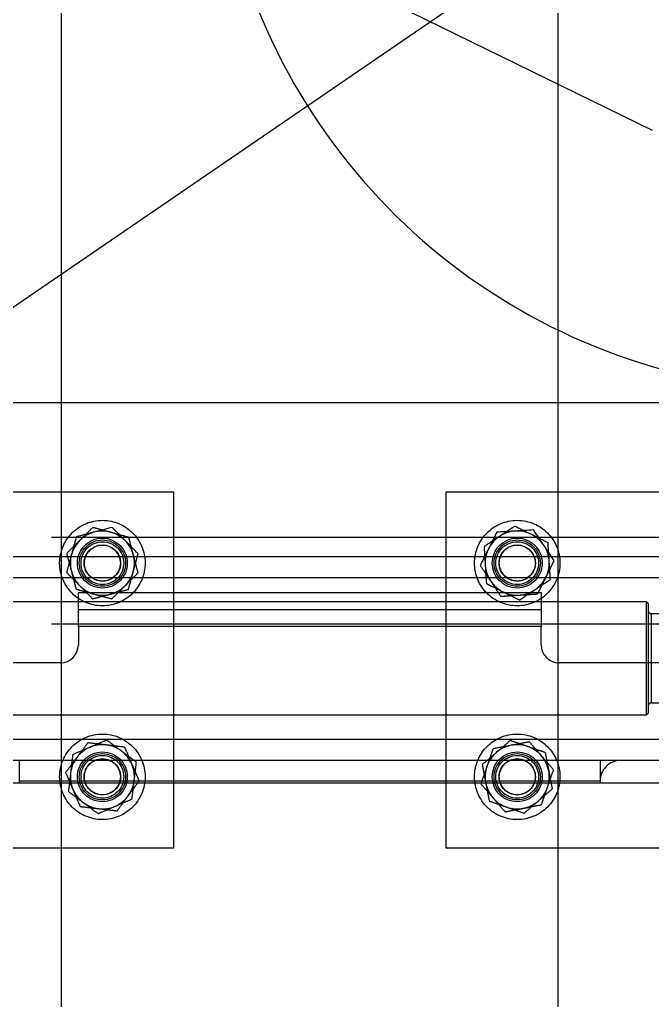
# Model space of a CAD drawing. Header units: metres. Extents: x 0 to 63075, y 0 to 44550.
# Drawn here: x 13832.2 to 14010, y 27210.3 to 27485.6 of the extents above; entities that cross this region are included whole.
import ezdxf

# ---------------------------------------------------------------- set-up
doc = ezdxf.new("R2010")
doc.units = ezdxf.units.M
doc.header["$LTSCALE"] = 75
doc.linetypes.add('HIDDEN2', pattern=[4.7625, 3.175, -1.5875])
for name, color, linetype in [('SDM', 7, 'Continuous'), ('SL1', 8, 'Continuous'), ('SL4', 4, 'Continuous'), ('ST1', 7, 'HIDDEN2')]:
    doc.layers.add(name, color=color, linetype=linetype)

# ---------------------------------------------------------------- blocks, each defined once
blk = doc.blocks.new('A$C1d93b9d1')
at = {"layer": 'SL1'}
for p, q in [((6081.73, 3451.41), (5531.73, 3075.25)), ((5750.44, 3151.63), (5576.83, 3236.69)), ((6081.73, 3075.25), (5531.73, 3075.25)), ((6031.73, 3037.4), (5581.73, 3037.4)), ((6031.73, 3037.4), (5581.73, 3037.4)), ((6031.73, 3013.1), (5581.73, 3013.1)), ((6031.73, 3013.1), (5581.73, 3013.1))]:
    blk.add_line(p, q, dxfattribs=at)
blk.add_arc((5798.63, 3250), 171.45, 193.6064, 339.1863, dxfattribs=at)
blk = doc.blocks.new('A$C429c7d53')
at = {"layer": 'SL4'}
for p, q in [((123.23, 215.01), (123.23, 1004.76)), ((262.77, 215.01), (262.77, 1004.76)), ((123.23, 263), (154.75, 263)), ((154.75, 263), (154.75, 244.75)), ((231.25, 244.75), (231.25, 263)), ((231.25, 263), (262.77, 263)), ((126.07, 245.37), (125.9, 244.75)), ((125.92, 244.75), (126.07, 245.37)), ((144.56, 244.75), (144.8, 245.64)), ((243.18, 246.99), (242.11, 244.83)), ((262.77, 244.75), (123.23, 244.75)), ((128, 225.24), (128, 234.76)), ((128, 234.76), (258, 234.76)), ((258, 234.76), (258, 225.24)), ((128, 232.16), (123.23, 232.16)), ((262.77, 232.16), (258, 232.16)), ((258, 225.24), (128, 225.24)), ((128, 225.24), (128, 220)), ((258, 220), (258, 225.24)), ((123, 215), (57.76, 215)), ((328.24, 215), (263, 215))]:
    blk.add_line(p, q, dxfattribs=at)
for centre, radius, start, end in [((134.75, 243), 9, 104.7385, 164.7385), ((134.75, 243), 9, 44.7385, 104.7385), ((251.25, 243), 9, 93.6643, 153.6643), ((251.25, 243), 9, 33.6643, 93.6643), ((134.75, 243), 9, 11.2123, 44.7385), ((251.25, 243), 9, 11.2123, 33.6643), ((251.25, 243), 9, 153.6643, 168.7877), ((123, 220), 5, 270, 0), ((263, 220), 5, 180, 270)]:
    blk.add_arc(centre, radius, start, end, dxfattribs=at)
for points, knots in [([(132.46, 251.7), (132.34, 251.67), (131.44, 251.44), (129.74, 250.99), (128.21, 250.59), (127.44, 250.38)], [0, 0, 0, 0, 0.07009, 0.530784, 1, 1, 1, 1]), ([(137.49, 253.03), (136.67, 252.81), (135.02, 252.38), (133.32, 251.93), (132.46, 251.7)], [0, 0, 0, 0, 0.495458, 1, 1, 1, 1]), ([(141.14, 249.33), (141.06, 249.42), (140.4, 250.08), (139.16, 251.33), (138.05, 252.46), (137.49, 253.03)], [0, 0, 0, 0, 0.07009, 0.5307844, 1, 1, 1, 1]), ([(245.49, 251.65), (244.9, 250.45), (244.14, 248.92), (243.36, 247.34), (243.18, 246.99)], [0, 0, 0, 0, 0.779636, 1, 1, 1, 1]), ([(250.67, 251.98), (250.55, 251.97), (249.62, 251.91), (247.87, 251.8), (246.29, 251.7), (245.49, 251.65)], [0, 0, 0, 0, 0.07009, 0.530784, 1, 1, 1, 1]), ([(255.86, 252.31), (255.02, 252.26), (253.32, 252.15), (251.56, 252.04), (250.67, 251.98)], [0, 0, 0, 0, 0.495458, 1, 1, 1, 1]), ([(258.74, 247.99), (258.67, 248.09), (258.16, 248.87), (257.18, 250.33), (256.3, 251.65), (255.86, 252.31)], [0, 0, 0, 0, 0.07009, 0.530784, 1, 1, 1, 1]), ([(127.44, 250.38), (127.08, 249.09), (126.63, 247.44), (126.17, 245.74), (126.07, 245.37)], [0, 0, 0, 0, 0.779636, 1, 1, 1, 1]), ([(144.8, 245.64), (144.21, 246.24), (143.01, 247.45), (141.77, 248.7), (141.14, 249.33)], [0, 0, 0, 0, 0.495458, 1, 1, 1, 1]), ([(260.9, 244.75), (260.67, 245.09), (259.96, 246.15), (259.23, 247.25), (258.74, 247.99)], [0, 0, 0, 0, 0.323758, 1, 1, 1, 1])]:
    blk.add_open_spline(points, degree=3, knots=knots, dxfattribs=at)
at = {"layer": 'ST1'}
for p, q in [((10.13, 263), (123.23, 263)), ((262.77, 263), (375.87, 263)), ((123.23, 244.75), (48, 244.75)), ((154.75, 244.75), (154.75, 163)), ((231.25, 163), (231.25, 244.75)), ((261.62, 243.66), (260.9, 244.75)), ((338, 244.75), (262.77, 244.75)), ((331.65, 238.9), (54.35, 238.9)), ((123.23, 232.16), (98.5, 232.16)), ((258, 232.16), (128, 232.16)), ((287.5, 232.16), (262.77, 232.16)), ((287.5, 232.16), (287.5, 200.41)), ((288, 231.66), (287.5, 232.16)), ((288, 231.66), (288, 200.91)), ((128, 230), (258, 230)), ((294.06, 228.78), (289, 228.78)), ((289, 203.78), (289, 228.74)), ((258, 225.24), (128, 225.24)), ((123.23, 4.76), (123.23, 215.01)), ((262.77, 4.76), (262.77, 215.01)), ((289, 203.78), (380.57, 203.78)), ((98.5, 200.41), (287.5, 200.41)), ((287.5, 200.41), (288, 200.91)), ((331.65, 193.45), (54.35, 193.45)), ((325.8, 187.6), (60.2, 187.6)), ((111.5, 181.75), (111.5, 187.6)), ((274.5, 187.6), (274.5, 181.75)), ((274.5, 181.75), (111.5, 181.75)), ((111.5, 181.25), (111.5, 181.75)), ((274.5, 181.75), (274.5, 181.25)), ((338, 181.25), (48, 181.25)), ((154.75, 163), (10.13, 163)), ((375.87, 163), (231.25, 163))]:
    blk.add_line(p, q, dxfattribs=at)
for centre, radius in [((134.75, 243), 12), ((251.25, 243), 12), ((134.75, 243), 7), ((134.75, 243), 6.5), ((134.75, 243), 6), ((134.75, 243), 5.1), ((134.75, 243), 5.04), ((251.25, 243), 7), ((251.25, 243), 6.5), ((251.25, 243), 6), ((251.25, 243), 5.1), ((251.25, 243), 5.04), ((134.75, 183), 12), ((251.25, 183), 12), ((134.75, 183), 7), ((251.25, 183), 7), ((134.75, 183), 6.5), ((134.75, 183), 6), ((134.75, 183), 5.1), ((134.75, 183), 5.04), ((251.25, 183), 6.5), ((251.25, 183), 6), ((251.25, 183), 5.1), ((251.25, 183), 5.04)]:
    blk.add_circle(centre, radius, dxfattribs=at)
for centre, radius, start, end in [((134.75, 243), 9, 168.7877, 224.7385), ((134.75, 243), 9, 344.7385, 11.2123), ((251.25, 243), 9, 168.7877, 213.6643), ((251.25, 243), 9, 333.6643, 11.2123), ((134.75, 243), 9, 284.7385, 344.7385), ((251.25, 243), 9, 213.6643, 273.6643), ((251.25, 243), 9, 273.6643, 333.6643), ((134.75, 243), 9, 224.7385, 284.7385), ((289, 229.78), 1, 180, 270), ((289, 202.78), 1, 90, 180), ((134.75, 183), 9, 113.3118, 173.3118), ((134.75, 183), 9, 53.3118, 113.3118), ((134.75, 183), 9, 353.3118, 53.3118), ((251.25, 183), 9, 100.8626, 160.8626), ((251.25, 183), 9, 40.8626, 100.8626), ((251.25, 183), 9, 340.8626, 40.8626), ((280.35, 181.75), 5.85, 90, 180), ((251.25, 183), 9, 160.8626, 220.8626), ((134.75, 183), 9, 173.3118, 233.3118), ((134.75, 183), 9, 293.3118, 353.3118), ((251.25, 183), 9, 280.8626, 340.8626), ((251.25, 183), 9, 220.8626, 280.8626), ((134.75, 183), 9, 233.3118, 293.3118)]:
    blk.add_arc(centre, radius, start, end, dxfattribs=at)
for points, knots in [([(250.59, 253.37), (249.88, 252.9), (248.47, 251.96), (247, 250.98), (246.26, 250.49)], [0, 0, 0, 0, 0.495458, 1, 1, 1, 1]), ([(250.59, 253.37), (250.98, 253.18), (252.49, 252.43), (254.07, 251.65), (255.24, 251.07)], [0, 0, 0, 0, 0.257551, 1, 1, 1, 1]), ([(132.11, 253.05), (131.51, 252.46), (130.3, 251.26), (129.05, 250.02), (128.42, 249.39)], [0, 0, 0, 0, 0.495458, 1, 1, 1, 1]), ([(132.11, 253.05), (132.53, 252.94), (134.16, 252.49), (135.86, 252.03), (137.12, 251.68)], [0, 0, 0, 0, 0.257551, 1, 1, 1, 1]), ([(137.12, 251.68), (137.57, 251.56), (139.27, 251.1), (140.92, 250.64), (142.13, 250.31)], [0, 0, 0, 0, 0.268634, 1, 1, 1, 1]), ([(255.24, 251.07), (255.67, 250.86), (257.24, 250.08), (258.78, 249.32), (259.9, 248.76)], [0, 0, 0, 0, 0.268634, 1, 1, 1, 1]), ([(128.42, 249.39), (128.33, 249.31), (127.67, 248.65), (126.42, 247.41), (125.29, 246.3), (124.72, 245.74)], [0, 0, 0, 0, 0.07009, 0.530784, 1, 1, 1, 1]), ([(143.45, 245.29), (143.42, 245.41), (143.19, 246.31), (142.74, 248.01), (142.34, 249.54), (142.13, 250.31)], [0, 0, 0, 0, 0.07009, 0.530784, 1, 1, 1, 1]), ([(246.26, 250.49), (246.16, 250.42), (245.38, 249.91), (243.92, 248.93), (242.6, 248.05), (241.94, 247.61)], [0, 0, 0, 0, 0.07009, 0.530784, 1, 1, 1, 1]), ([(260.23, 243.58), (260.22, 243.7), (260.16, 244.63), (260.05, 246.38), (259.95, 247.96), (259.9, 248.76)], [0, 0, 0, 0, 0.07009, 0.530784, 1, 1, 1, 1]), ([(124.72, 245.74), (124.94, 244.92), (125.37, 243.27), (125.82, 241.57), (126.05, 240.71)], [0, 0, 0, 0, 0.495458, 1, 1, 1, 1]), ([(144.78, 240.26), (144.56, 241.08), (144.13, 242.73), (143.68, 244.43), (143.45, 245.29)], [0, 0, 0, 0, 0.495458, 1, 1, 1, 1]), ([(241.94, 247.61), (241.99, 246.77), (242.1, 245.07), (242.21, 243.31), (242.27, 242.42)], [0, 0, 0, 0, 0.495458, 1, 1, 1, 1]), ([(125.9, 244.75), (125.58, 243.6), (125.18, 242.11), (124.79, 240.68), (124.7, 240.36)], [0, 0, 0, 0, 0.776145, 1, 1, 1, 1]), ([(143.43, 240.63), (143.53, 241), (143.91, 242.4), (144.29, 243.76), (144.56, 244.75)], [0, 0, 0, 0, 0.268403, 1, 1, 1, 1]), ([(242.11, 244.83), (241.85, 244.29), (241.43, 243.45), (241.03, 242.63), (240.88, 242.34)], [0, 0, 0, 0, 0.635209, 1, 1, 1, 1]), ([(240.88, 242.34), (241.35, 241.63), (242.29, 240.22), (243.27, 238.75), (243.76, 238.01)], [0, 0, 0, 0, 0.495458, 1, 1, 1, 1]), ([(242.27, 242.42), (242.28, 242.3), (242.34, 241.37), (242.45, 239.62), (242.55, 238.04), (242.6, 237.24)], [0, 0, 0, 0, 0.07009, 0.5307844, 1, 1, 1, 1]), ([(259.32, 239.01), (259.49, 239.35), (260.27, 240.93), (261.03, 242.47), (261.62, 243.66)], [0, 0, 0, 0, 0.220364, 1, 1, 1, 1]), ([(260.56, 238.39), (260.51, 239.23), (260.4, 240.93), (260.29, 242.69), (260.23, 243.58)], [0, 0, 0, 0, 0.495458, 1, 1, 1, 1]), ([(124.7, 240.36), (125.29, 239.76), (126.49, 238.55), (127.73, 237.3), (128.36, 236.67)], [0, 0, 0, 0, 0.495458, 1, 1, 1, 1]), ([(126.05, 240.71), (126.08, 240.59), (126.31, 239.69), (126.76, 237.99), (127.16, 236.46), (127.37, 235.69)], [0, 0, 0, 0, 0.07009, 0.530784, 1, 1, 1, 1]), ([(141.08, 236.61), (141.17, 236.69), (141.83, 237.35), (143.08, 238.59), (144.21, 239.7), (144.78, 240.26)], [0, 0, 0, 0, 0.07009, 0.5307844, 1, 1, 1, 1]), ([(142.06, 235.62), (142.15, 235.94), (142.6, 237.57), (143.06, 239.27), (143.43, 240.63)], [0, 0, 0, 0, 0.196353, 1, 1, 1, 1]), ([(242.6, 237.24), (242.99, 237.05), (244.51, 236.29), (246.09, 235.51), (247.26, 234.93)], [0, 0, 0, 0, 0.257551, 1, 1, 1, 1]), ([(243.76, 238.01), (243.83, 237.91), (244.34, 237.13), (245.32, 235.67), (246.2, 234.35), (246.64, 233.69)], [0, 0, 0, 0, 0.07009, 0.530784, 1, 1, 1, 1]), ([(256.24, 235.51), (256.34, 235.58), (257.12, 236.09), (258.58, 237.07), (259.9, 237.95), (260.56, 238.39)], [0, 0, 0, 0, 0.07009, 0.530784, 1, 1, 1, 1]), ([(257.01, 234.35), (257.16, 234.65), (257.91, 236.16), (258.69, 237.74), (259.32, 239.01)], [0, 0, 0, 0, 0.196353, 1, 1, 1, 1]), ([(127.37, 235.69), (127.79, 235.57), (129.42, 235.12), (131.12, 234.66), (132.38, 234.32)], [0, 0, 0, 0, 0.257551, 1, 1, 1, 1]), ([(128.36, 236.67), (128.44, 236.58), (129.1, 235.92), (130.34, 234.67), (131.45, 233.54), (132.01, 232.97)], [0, 0, 0, 0, 0.07009, 0.530784, 1, 1, 1, 1]), ([(132.01, 232.97), (132.83, 233.19), (134.48, 233.62), (136.18, 234.07), (137.04, 234.3)], [0, 0, 0, 0, 0.495458, 1, 1, 1, 1]), ([(132.38, 234.32), (132.84, 234.19), (134.53, 233.73), (136.19, 233.28), (137.39, 232.95)], [0, 0, 0, 0, 0.268634, 1, 1, 1, 1]), ([(137.04, 234.3), (137.16, 234.33), (138.06, 234.56), (139.76, 235.01), (141.29, 235.41), (142.06, 235.62)], [0, 0, 0, 0, 0.07009, 0.530784, 1, 1, 1, 1]), ([(137.39, 232.95), (137.99, 233.54), (139.2, 234.74), (140.45, 235.98), (141.08, 236.61)], [0, 0, 0, 0, 0.495458, 1, 1, 1, 1]), ([(247.26, 234.93), (247.68, 234.72), (249.26, 233.94), (250.79, 233.18), (251.91, 232.63)], [0, 0, 0, 0, 0.2686336, 1, 1, 1, 1]), ([(251.83, 234.02), (251.95, 234.03), (252.88, 234.09), (254.63, 234.2), (256.21, 234.3), (257.01, 234.35)], [0, 0, 0, 0, 0.07009, 0.530784, 1, 1, 1, 1]), ([(251.91, 232.63), (252.62, 233.1), (254.03, 234.04), (255.5, 235.02), (256.24, 235.51)], [0, 0, 0, 0, 0.495458, 1, 1, 1, 1]), ([(246.64, 233.69), (247.48, 233.74), (249.18, 233.85), (250.94, 233.96), (251.83, 234.02)], [0, 0, 0, 0, 0.495458, 1, 1, 1, 1]), ([(135.96, 193.32), (134.73, 192.79), (133.16, 192.11), (131.54, 191.42), (131.19, 191.27)], [0, 0, 0, 0, 0.7796361, 1, 1, 1, 1]), ([(140.13, 190.22), (140.03, 190.29), (139.28, 190.85), (137.87, 191.9), (136.6, 192.84), (135.96, 193.32)], [0, 0, 0, 0, 0.07009, 0.530784, 1, 1, 1, 1]), ([(249.29, 193.21), (248.65, 192.65), (247.37, 191.54), (246.03, 190.39), (245.36, 189.81)], [0, 0, 0, 0, 0.495458, 1, 1, 1, 1]), ([(254.2, 191.5), (254.08, 191.54), (253.2, 191.85), (251.54, 192.43), (250.05, 192.94), (249.29, 193.21)], [0, 0, 0, 0, 0.07009, 0.530784, 1, 1, 1, 1]), ([(254.66, 192.82), (253.34, 192.57), (251.66, 192.24), (249.93, 191.91), (249.55, 191.84)], [0, 0, 0, 0, 0.779636, 1, 1, 1, 1]), ([(258.06, 188.89), (257.98, 188.98), (257.37, 189.69), (256.22, 191.02), (255.18, 192.21), (254.66, 192.82)], [0, 0, 0, 0, 0.07009, 0.530784, 1, 1, 1, 1]), ([(131.19, 191.27), (129.89, 190.71), (128.27, 190.01), (126.72, 189.34), (126.42, 189.21)], [0, 0, 0, 0, 0.803647, 1, 1, 1, 1]), ([(130.64, 192.54), (130.13, 191.87), (129.12, 190.5), (128.06, 189.09), (127.53, 188.38)], [0, 0, 0, 0, 0.495458, 1, 1, 1, 1]), ([(135.8, 191.94), (135.68, 191.95), (134.75, 192.06), (133, 192.27), (131.43, 192.45), (130.64, 192.54)], [0, 0, 0, 0, 0.07009, 0.530784, 1, 1, 1, 1]), ([(140.96, 191.33), (140.12, 191.43), (138.43, 191.63), (136.68, 191.84), (135.8, 191.94)], [0, 0, 0, 0, 0.495458, 1, 1, 1, 1]), ([(144.29, 187.11), (143.62, 187.62), (142.25, 188.63), (140.84, 189.69), (140.13, 190.22)], [0, 0, 0, 0, 0.495458, 1, 1, 1, 1]), ([(140.96, 191.33), (141.13, 190.93), (141.8, 189.38), (142.5, 187.76), (143.02, 186.56)], [0, 0, 0, 0, 0.257551, 1, 1, 1, 1]), ([(244.45, 190.86), (244.17, 190.06), (243.62, 188.45), (243.04, 186.79), (242.75, 185.95)], [0, 0, 0, 0, 0.495458, 1, 1, 1, 1]), ([(249.55, 191.84), (248.17, 191.57), (246.44, 191.24), (244.78, 190.92), (244.45, 190.86)], [0, 0, 0, 0, 0.803647, 1, 1, 1, 1]), ([(259.11, 189.8), (258.31, 190.08), (256.7, 190.63), (255.04, 191.21), (254.2, 191.5)], [0, 0, 0, 0, 0.495458, 1, 1, 1, 1]), ([(127.53, 188.38), (127.46, 188.28), (126.9, 187.53), (125.85, 186.12), (124.91, 184.85), (124.43, 184.21)], [0, 0, 0, 0, 0.07009, 0.5307844, 1, 1, 1, 1]), ([(126.42, 189.21), (126.32, 188.37), (126.12, 186.68), (125.91, 184.93), (125.81, 184.05)], [0, 0, 0, 0, 0.495458, 1, 1, 1, 1]), ([(245.36, 189.81), (245.27, 189.73), (244.56, 189.12), (243.23, 187.97), (242.04, 186.93), (241.43, 186.41)], [0, 0, 0, 0, 0.07009, 0.5307844, 1, 1, 1, 1]), ([(261.46, 184.96), (260.9, 185.6), (259.79, 186.88), (258.64, 188.22), (258.06, 188.89)], [0, 0, 0, 0, 0.495458, 1, 1, 1, 1]), ([(259.11, 189.8), (259.19, 189.37), (259.51, 187.71), (259.84, 185.98), (260.09, 184.7)], [0, 0, 0, 0, 0.257551, 1, 1, 1, 1]), ([(143.02, 186.56), (143.2, 186.13), (143.9, 184.51), (144.58, 182.94), (145.07, 181.79)], [0, 0, 0, 0, 0.268634, 1, 1, 1, 1]), ([(143.69, 181.95), (143.7, 182.07), (143.81, 183), (144.02, 184.75), (144.2, 186.32), (144.29, 187.11)], [0, 0, 0, 0, 0.07009, 0.5307844, 1, 1, 1, 1]), ([(242.75, 185.95), (242.71, 185.83), (242.4, 184.95), (241.82, 183.29), (241.31, 181.8), (241.04, 181.04)], [0, 0, 0, 0, 0.07009, 0.530784, 1, 1, 1, 1]), ([(241.43, 186.41), (241.51, 185.98), (241.83, 184.32), (242.17, 182.59), (242.41, 181.3)], [0, 0, 0, 0, 0.257551, 1, 1, 1, 1]), ([(259.75, 180.05), (259.79, 180.17), (260.1, 181.05), (260.68, 182.71), (261.19, 184.2), (261.46, 184.96)], [0, 0, 0, 0, 0.07009, 0.530784, 1, 1, 1, 1]), ([(260.09, 184.7), (260.18, 184.23), (260.51, 182.5), (260.83, 180.82), (261.07, 179.59)], [0, 0, 0, 0, 0.268634, 1, 1, 1, 1]), ([(124.43, 184.21), (124.6, 183.81), (125.27, 182.25), (125.97, 180.64), (126.48, 179.44)], [0, 0, 0, 0, 0.257551, 1, 1, 1, 1]), ([(125.81, 184.05), (125.8, 183.93), (125.69, 183), (125.48, 181.25), (125.3, 179.68), (125.21, 178.89)], [0, 0, 0, 0, 0.07009, 0.5307844, 1, 1, 1, 1]), ([(141.97, 177.62), (142.04, 177.72), (142.6, 178.47), (143.65, 179.88), (144.59, 181.15), (145.07, 181.79)], [0, 0, 0, 0, 0.07009, 0.530784, 1, 1, 1, 1]), ([(143.08, 176.79), (143.18, 177.63), (143.38, 179.32), (143.59, 181.07), (143.69, 181.95)], [0, 0, 0, 0, 0.495458, 1, 1, 1, 1]), ([(126.48, 179.44), (126.67, 179), (127.37, 177.39), (128.05, 175.82), (128.54, 174.67)], [0, 0, 0, 0, 0.268634, 1, 1, 1, 1]), ([(241.04, 181.04), (241.6, 180.4), (242.71, 179.12), (243.86, 177.78), (244.44, 177.11)], [0, 0, 0, 0, 0.495458, 1, 1, 1, 1]), ([(242.41, 181.3), (242.5, 180.84), (242.83, 179.11), (243.15, 177.43), (243.39, 176.2)], [0, 0, 0, 0, 0.268634, 1, 1, 1, 1]), ([(257.14, 176.19), (257.23, 176.27), (257.94, 176.88), (259.27, 178.03), (260.46, 179.07), (261.07, 179.59)], [0, 0, 0, 0, 0.07009, 0.5307844, 1, 1, 1, 1]), ([(258.05, 175.14), (258.33, 175.94), (258.88, 177.55), (259.46, 179.21), (259.75, 180.05)], [0, 0, 0, 0, 0.495458, 1, 1, 1, 1]), ([(125.21, 178.89), (125.88, 178.38), (127.25, 177.37), (128.66, 176.31), (129.37, 175.78)], [0, 0, 0, 0, 0.495458, 1, 1, 1, 1]), ([(138.31, 174.73), (138.67, 174.89), (140.28, 175.58), (141.86, 176.26), (143.08, 176.79)], [0, 0, 0, 0, 0.220364, 1, 1, 1, 1]), ([(138.86, 173.46), (139.37, 174.13), (140.38, 175.5), (141.44, 176.91), (141.97, 177.62)], [0, 0, 0, 0, 0.495458, 1, 1, 1, 1]), ([(244.44, 177.11), (244.52, 177.02), (245.13, 176.31), (246.28, 174.98), (247.32, 173.79), (247.84, 173.18)], [0, 0, 0, 0, 0.07009, 0.530784, 1, 1, 1, 1]), ([(128.54, 174.67), (129.38, 174.57), (131.07, 174.37), (132.82, 174.16), (133.7, 174.06)], [0, 0, 0, 0, 0.495458, 1, 1, 1, 1]), ([(129.37, 175.78), (129.47, 175.71), (130.22, 175.15), (131.63, 174.1), (132.9, 173.16), (133.54, 172.68)], [0, 0, 0, 0, 0.07009, 0.530784, 1, 1, 1, 1]), ([(133.54, 172.68), (133.84, 172.81), (135.4, 173.48), (137.01, 174.18), (138.31, 174.73)], [0, 0, 0, 0, 0.196353, 1, 1, 1, 1]), ([(133.7, 174.06), (133.82, 174.05), (134.75, 173.94), (136.5, 173.73), (138.07, 173.55), (138.86, 173.46)], [0, 0, 0, 0, 0.07009, 0.530784, 1, 1, 1, 1]), ([(243.39, 176.2), (244.19, 175.92), (245.8, 175.37), (247.46, 174.79), (248.3, 174.5)], [0, 0, 0, 0, 0.495458, 1, 1, 1, 1]), ([(247.84, 173.18), (248.17, 173.24), (249.83, 173.56), (251.56, 173.89), (252.95, 174.16)], [0, 0, 0, 0, 0.1963527, 1, 1, 1, 1]), ([(248.3, 174.5), (248.42, 174.46), (249.3, 174.15), (250.96, 173.57), (252.45, 173.06), (253.21, 172.79)], [0, 0, 0, 0, 0.07009, 0.530784, 1, 1, 1, 1]), ([(252.95, 174.16), (253.33, 174.23), (255.05, 174.57), (256.74, 174.89), (258.05, 175.14)], [0, 0, 0, 0, 0.220364, 1, 1, 1, 1]), ([(253.21, 172.79), (253.85, 173.35), (255.13, 174.46), (256.47, 175.61), (257.14, 176.19)], [0, 0, 0, 0, 0.495458, 1, 1, 1, 1])]:
    blk.add_open_spline(points, degree=3, knots=knots, dxfattribs=at)

msp = doc.modelspace()

# ---------------------------------------------------------------- block references
at = {"layer": 'SDM'}
for name, p in [('A$C1d93b9d1', (8259.51, 24302.83)), ('A$C429c7d53', (13720.74, 27090.07))]:
    msp.add_blockref(name, p, dxfattribs=at)

doc.saveas('drawing.dxf')
